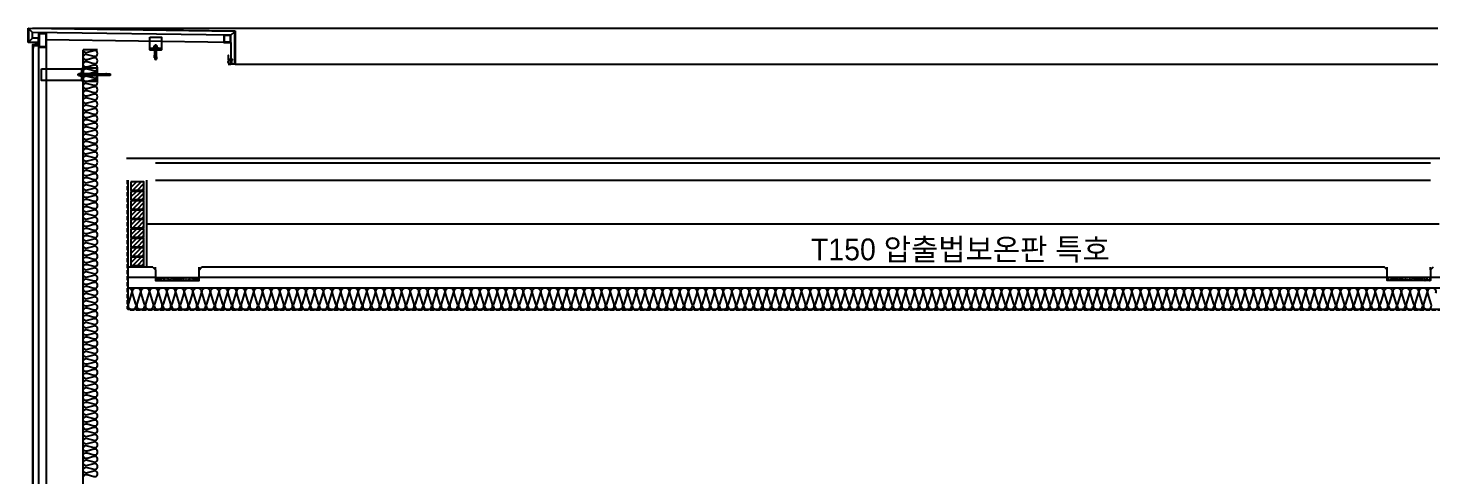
# Model space of a CAD drawing. Header units: millimetres. Extents: x -1320 to 172218, y -4077 to 50350.
# Drawn here: x 2920 to 12609, y 44060 to 47150 of the extents above; entities that cross this region are included whole.
import ezdxf
from ezdxf.enums import TextEntityAlignment as Align

# ---------------------------------------------------------------- set-up
doc = ezdxf.new("R2010")
doc.units = ezdxf.units.MM
doc.header["$LTSCALE"] = 60
doc.linetypes.add('HID', pattern=[2.3, 1.5, -0.8])
for name, color, linetype in [('0-Sheet', 7, 'Continuous'), ('A-ELE-8', 8, 'Continuous'), ('A-ETC-8', 8, 'Continuous'), ('A-FIN', 6, 'Continuous'), ('A-FIN-8', 8, 'Continuous'), ('A-FIN-9', 7, 'Continuous'), ('A-hat', 8, 'Continuous'), ('A-HAT-9', 9, 'Continuous'), ('A-HAT-WIREMESH', 9, 'g_mesh'), ('A-WALL', 3, 'Continuous'), ('A-WP', 1, 'HID'), ('INSUL', 8, 'Continuous'), ('ISL', 251, 'Continuous')]:
    doc.layers.add(name, color=color, linetype=linetype)
doc.layers.add('NOPLOT', color=191, linetype='Continuous', plot=False)
doc.layers.add('NOPLOT-단열', color=21, linetype='Continuous', plot=False)
doc.styles.add('Gdim', font='')
doc.styles.add('Gtx', font='')
doc.styles.get('Gdim').set_extended_font_data('Dotum')
doc.styles.get('Gtx').set_extended_font_data('Dotum')
doc.linetypes.add('g_mesh', pattern='A,10,-0.8,["X",Gdim,S=0.6,R=0,X=-0.15,Y=-0.3],-0.8', length=11.6)

# ---------------------------------------------------------------- blocks, each defined once
blk = doc.blocks.new('너트 M12')
for p, q in [((-9, 0), (9, 0)), ((-9.5, -9), (-9.5, -0.5)), ((9, -9.5), (-9, -9.5)), ((0, -8.3), (0, -1.2)), ((9.5, -0.5), (9.5, -9))]:
    blk.add_line(p, q)
for centre, start, end in [((-9, -0.5), 90, 180), ((-9, -9), 180, 270), ((9, -0.5), 0, 90), ((9, -9), 270, 0)]:
    blk.add_arc(centre, 0.5, start, end)
at = {"extrusion": (0, 0, -1)}
for centre, major_axis, ratio, start_param, end_param in [((-4.8, -0.9), (-4.75, 0.31), 0.185359, -0.024388, 3.141593), ((4.8, -0.9), (4.75, 0.31), 0.185108, 3.141593, 6.30754), ((-4.8, -8.6), (4.75, 0.31), 0.187111, 0, 3.166211), ((4.8, -8.6), (-4.75, 0.31), 0.185991, 3.117121, 6.283185)]:
    blk.add_ellipse(centre, major_axis=major_axis, ratio=ratio, start_param=start_param, end_param=end_param, dxfattribs=at)
blk = doc.blocks.new('A$C5ebcaad0')
at = {"layer": 'A-ETC-8'}
for p, q in [((-449, -225), (-214, -225)), ((-439, -220.5), (-439, -229.5)), ((-437, -219), (-437.5, -219)), ((-437.5, -231), (-437, -231)), ((-426, -220.5), (-437, -219)), ((-437, -231), (-426, -229.5)), ((-431.6, -219.7), (-431.6, -221.5)), ((-431.6, -228.5), (-431.6, -230.2)), ((-431.1, -222.3), (-429.3, -223.5)), ((-431.1, -227.7), (-429.3, -226.5)), ((-415.6, -218.7), (-430.6, -218.7)), ((-430.6, -231.2), (-415.6, -231.2)), ((-421.1, -224), (-427.7, -224)), ((-421.1, -226), (-427.7, -226)), ((-426, -220.5), (-412, -220.5)), ((-426, -229.5), (-412, -229.5)), ((-420.6, -223.5), (-420.6, -223)), ((-420.6, -227), (-420.6, -226.5)), ((-416.6, -227), (-416.6, -223)), ((-415.6, -218.7), (-412.6, -218.7)), ((-415.6, -231.2), (-412.6, -231.2)), ((-412.6, -218.7), (-412.6, -231.2)), ((-412, -231), (-412, -219)), ((-409, -219), (-412, -219)), ((-412, -231), (-409, -231)), ((-409, -231), (-409, -219)), ((-355, -219), (-409, -219)), ((-409, -231), (-355, -231)), ((-355, -219), (-245.5, -219)), ((-245.5, -231), (-355, -231)), ((-234.2, -229.5), (-224, -229.5)), ((-234, -219), (-225.5, -219)), ((-234, -220.5), (-224, -220.5)), ((-234, -231), (-225.5, -231)), ((-225.5, -231), (-225.5, -219)), ((-224, -220.5), (-225.5, -219)), ((-224, -229.5), (-225.5, -231)), ((-224, -229.5), (-224, -220.5))]:
    blk.add_line(p, q, dxfattribs=at)
for points in [[(-255, -180.5), (-255, -269.5), (-355, -269.5), (-355, -180.5)], [(33.5, -185), (-251.5, -185), (-251.5, -265), (33.5, -265)], [(-251.5, -265), (-245.5, -265), (-245.5, -185), (-251.5, -185)], [(-245.5, -210), (-245.5, -240), (-243.5, -240), (-243.5, -210)]]:
    blk.add_lwpolyline(points, close=True, dxfattribs=at)
blk.add_lwpolyline([(-251.5, -177.5), (-251.5, -272.5, -0.414214), (-252.5, -273.5), (-255, -273.5), (-255, -176.5), (-252.5, -176.5, -0.414214)], format="xyb", close=True, dxfattribs=at)
for centre, radius, start, end in [((-437.5, -220.5), 1.5, 90, 180), ((-437.5, -229.5), 1.5, 180, 270), ((-430.6, -219.7), 1, 90, 180), ((-430.6, -221.5), 1, 180, 236.30993), ((-430.6, -228.5), 1, 123.69007, 180), ((-430.6, -230.2), 1, 180, 270), ((-427.7, -221), 3, 236.30993, 270), ((-427.7, -229), 3, 90, 123.69007), ((-421.1, -223.5), 0.5, 270, 0), ((-421.1, -226.5), 0.5, 0, 90), ((-418.6, -223), 2, 90, 180), ((-418.6, -227), 2, 180, 270), ((-418.6, -223), 2, 0, 90), ((-418.6, -227), 2, 270, 0)]:
    blk.add_arc(centre, radius, start, end, dxfattribs=at)
at = {"layer": 'A-ETC-8', "xscale": -1, "rotation": 90}
blk.add_blockref('너트 M12', (-243.5, -225), dxfattribs=at)
blk = doc.blocks.new('A$Cab6a45e4')
at = {"layer": 'A-HAT-9'}
h = blk.add_hatch(dxfattribs=at)
h.set_pattern_fill('AR-SAND', color=256, scale=0.3)
h.set_pattern_definition([(37.5, (-113396.389, 321984.363), (-0.4800094, 14.6823971), [0, -11.5824, 0, -12.954, 0, -12.3825]), (7.5, (-113396.389, 321984.363), (13.4856985, 21.504753), [0, -6.2484, 0, -10.4394, 0, -4.0005]), (327.5, (-113405.761, 321984.363), (23.7297711, 0.04311554), [0, -3.81, 0, -13.716, 0, -17.907]), (317.5, (-113405.761, 321984.363), (22.9066936, 6.6878797), [0, -1.905, 0, -8.9916, 0, -10.287])])
h.paths.add_polyline_path([(0, 45), (300, 45), (300, 25), (0, 25)])
at = {"layer": 'A-FIN'}
for points in [[(-18, 116), (0, 98), (0, 25), (300, 25), (300, 98), (318, 116)], [(0, 45), (300, 45)]]:
    blk.add_lwpolyline(points, dxfattribs=at)
at = {"layer": 'NOPLOT'}
for p, q in [((0, 98), (0, 116)), ((300, 98), (300, 116))]:
    blk.add_line(p, q, dxfattribs=at)
blk = doc.blocks.new('A$C632c858f')
at = {"layer": 'A-ETC-8'}
blk.add_arc((-2.8, 0), 24, 341.82483, 18.17517, dxfattribs=at)
blk.add_ellipse((34, 0), major_axis=(7.59, 0), ratio=0.987937, dxfattribs=at)
blk = doc.blocks.new('A$Cae507117')
at = {"layer": 'A-ETC-8'}
for points in [[(-50, 0), (-50, -50), (0, -50), (0, 0)], [(-46.8, -3.2), (-46.8, -46.8), (-3.2, -46.8), (-3.2, -3.2)]]:
    blk.add_lwpolyline(points, close=True, dxfattribs=at)
blk = doc.blocks.new('M12-STUD ANCHOR')
at = {"layer": 'A-ETC-8'}
for p, q in [((17.8, 33.7), (17.8, 40.7)), ((28.2, 30.2), (18, 31.2)), ((18, 28.2), (18, 31.2)), ((18, 31.2), (29.2, 31.2)), ((28.2, 27.2), (18, 28.2)), ((28.7, 42.2), (19.2, 42.2)), ((28.7, 32.2), (19.2, 32.2)), ((22.7, 48), (23.9, 49.2)), ((34.7, 48), (22.7, 48)), ((22.7, -20.8), (22.7, 48)), ((23.3, 33.7), (23.3, 40.7)), ((33.5, 49.2), (23.9, 49.2)), ((23.9, -20.8), (23.9, 49.2)), ((28.2, 27.2), (28.2, 30.2)), ((39.5, 28.2), (28.2, 28.2)), ((28.7, 54.2), (28.7, -55.8)), ((28.7, 42.2), (38.2, 42.2)), ((28.7, 32.2), (38.2, 32.2)), ((29.2, 29.2), (29.2, 32.2)), ((39.5, 31.2), (29.2, 32.2)), ((39.5, 28.2), (29.2, 29.2)), ((33.5, 49.2), (34.7, 48)), ((33.5, -20.8), (33.5, 49.2)), ((34.2, 33.7), (34.2, 40.7)), ((34.7, -20.8), (34.7, 48)), ((39.5, 28.2), (39.5, 31.2)), ((39.7, 33.7), (39.7, 40.7)), ((20.5, -38.8), (21.7, -20.8)), ((28.7, -38.8), (20.5, -38.8)), ((21.7, -20.8), (24.3, -20.8)), ((22.7, -18.4), (34.7, -18.4)), ((22.7, -38.8), (22.7, -48.4)), ((22.7, -41.2), (34.7, -41.2)), ((22.7, -42.4), (34.7, -42.4)), ((22.7, -48.4), (28.7, -48.4)), ((28.7, -50.8), (22.7, -48.4)), ((28.7, -20.8), (24.8, -20.8)), ((25.8, -32.3), (32, -26.1)), ((26.2, -32.6), (32.3, -26.5)), ((31.1, -35.9), (27.5, -35.9)), ((31.1, -36.4), (27.5, -36.4)), ((35.7, -20.8), (28.7, -20.8)), ((31.1, -38.8), (28.7, -38.8)), ((28.7, -50.8), (34.7, -48.4)), ((34.7, -48.4), (28.7, -48.4)), ((32.3, -38.8), (36.9, -38.8)), ((34.7, -38.8), (34.7, -48.4)), ((36.9, -38.8), (35.7, -20.8))]:
    blk.add_line(p, q, dxfattribs=at)
for centre, radius, start, end in [((19.2, 40.7), 1.47, 90, 180), ((19.2, 33.7), 1.47, 180, 270), ((21.8, 40.7), 1.47, 360, 90), ((21.8, 33.7), 1.47, 270, 360), ((24.7, 40.7), 1.47, 90, 180), ((24.7, 33.7), 1.47, 180, 270), ((32.8, 40.7), 1.47, 360, 90), ((32.8, 33.7), 1.47, 270, 360), ((35.7, 40.7), 1.47, 90, 180), ((35.7, 33.7), 1.47, 180, 270), ((38.2, 40.7), 1.47, 360, 90), ((38.2, 33.7), 1.47, 270, 360), ((27.7, -21.9), 3.6, 161.96222, 315), ((27.7, -21.9), 3.12, 159.06665, 315), ((27.5, -34), 2.4, 135, 270), ((27.5, -34), 1.92, 135, 270), ((31.1, -25.3), 1.68, 315, 135), ((31.1, -25.3), 1.2, 315, 135), ((31.1, -37.6), 1.68, 314.41531, 90), ((31.1, -37.6), 1.2, 270, 90)]:
    blk.add_arc(centre, radius, start, end, dxfattribs=at)
blk = doc.blocks.new('A$C7453124a')
at = {"layer": 'A-ETC-8'}
for points in [[(-40, 88.4), (40, 88.4), (40, 0), (-40, 0)], [(-40, 8), (-40, 0), (40, 0), (40, 8)], [(-20, 8), (20, 8), (20, 12), (-20, 12)]]:
    blk.add_lwpolyline(points, close=True, dxfattribs=at)
blk.add_blockref('M12-STUD ANCHOR', (-28.7, -16.2), dxfattribs=at)
blk = doc.blocks.new('A$C74a2a393')
at = {"layer": 'A-ETC-8', "elevation": 0}
for points in [[(-50, -100), (-50, 0), (0, 0), (0, -100)], [(-46.8, -96.8), (-46.8, -3.2), (-3.2, -3.2), (-3.2, -96.8)]]:
    blk.add_lwpolyline(points, close=True, dxfattribs=at)
blk = doc.blocks.new('A$C25aab584')
at = {"layer": '0-Sheet'}
for p, q in [((-50, 130), (-50, -100)), ((-47, -97), (-47, 127.1)), ((-23, -70), (-23, -97)), ((-8, -70), (-20, -70)), ((-20, -100), (-20, -73)), ((-20, -73), (-8, -73)), ((-8, -73), (-8, -70)), ((-50, -100), (-20, -100)), ((-23, -97), (-47, -97))]:
    blk.add_line(p, q, dxfattribs=at)
at = {"layer": 'A-ETC-8'}
for p, q in [((-20, 100.9), (-47, 127)), ((-20, 100.9), (1350, 119.2)), ((1350, 119.2), (1377, 147)), ((-20, 50.9), (-20, -70)), ((-18.5, 50.9), (1255, 67.8)), ((1308, 53), (1308, 80)), ((1377, 53), (1350, 80))]:
    blk.add_line(p, q, dxfattribs=at)
blk.add_lwpolyline([(1308, 80), (1350, 80), (1350, 119.2)], dxfattribs=at)
blk.add_lwpolyline([(1342, 31), (1307, 31), (1307, 42), (1305, 42), (1305, 29), (1340.3, 29, 0.226541), (1344, 25.3), (1344, 10.6), (1346, 10.6), (1346, 27, -0.414214)], format="xyb", close=True, dxfattribs=at)
blk.add_lwpolyline([(0, -70), (-30, -70), (-30, -67), (-3, -67), (-3, -40), (0, -40)], close=True, dxfattribs=at)
blk.add_arc((-10, -163.7), 64.5, 81.08429, 98.91571, dxfattribs=at)
at = {"layer": 'A-ETC-8', "extrusion": (0, 0, -1)}
blk.add_ellipse((-10, -83.5), major_axis=(0, 10), ratio=0.999542, dxfattribs=at)
at = {"layer": 'A-FIN-9'}
for p, q in [((1380, 150), (-50, 130)), ((-47, 127), (1377, 147)), ((1377, 147), (1377, 53)), ((1380, 50), (1380, 150)), ((1377, 53), (1305, 53)), ((1305, 53), (1305, 43)), ((1305, 43), (1308, 43)), ((1308, 43), (1308, 50)), ((1308, 50), (1380, 50))]:
    blk.add_line(p, q, dxfattribs=at)
at = {"layer": 'A-ETC-8', "xscale": -1}
for name, p in [('A$Cae507117', (-20, 100.9)), ('A$C74a2a393', (1255, 116.6)), ('A$C7453124a', (500, 0))]:
    blk.add_blockref(name, p, dxfattribs=at)
at = {"layer": 'A-ETC-8', "rotation": 180}
blk.add_blockref('A$C632c858f', (1350, 42.5), dxfattribs=at)

msp = doc.modelspace()

# ---------------------------------------------------------------- hatches: boundary and pattern name
at = {"layer": 'A-hat', "lineweight": -3}
h = msp.add_hatch(dxfattribs=at)
h.set_pattern_fill('ANSI31', color=256, scale=7, style=0)
h.set_pattern_definition([(45, (-81041.643, 48410.12), (-15.715448, 15.715448), [])])
h.paths.add_polyline_path([(3720, 46088.5), (3630, 46088.5), (3630, 46031.5), (3720, 46031.5)])
h = msp.add_hatch(dxfattribs=at)
h.set_pattern_fill('ANSI31', color=256, scale=7, style=0)
h.set_pattern_definition([(45, (-81041.643, 48345.12), (-15.715448, 15.715448), [])])
h.paths.add_polyline_path([(3720, 46023.5), (3630, 46023.5), (3630, 45966.5), (3720, 45966.5)])
h = msp.add_hatch(dxfattribs=at)
h.set_pattern_fill('ANSI31', color=256, scale=7, style=0)
h.set_pattern_definition([(45, (-81041.643, 48280.12), (-15.715448, 15.715448), [])])
h.paths.add_polyline_path([(3720, 45958.5), (3630, 45958.5), (3630, 45901.5), (3720, 45901.5)])
h = msp.add_hatch(dxfattribs=at)
h.set_pattern_fill('ANSI31', color=256, scale=7, style=0)
h.set_pattern_definition([(45, (-81041.643, 48215.12), (-15.715448, 15.715448), [])])
h.paths.add_polyline_path([(3720, 45893.5), (3630, 45893.5), (3630, 45836.5), (3720, 45836.5)])
h = msp.add_hatch(dxfattribs=at)
h.set_pattern_fill('ANSI31', color=256, scale=7, style=0)
h.set_pattern_definition([(45, (-81041.643, 48150.12), (-15.715448, 15.715448), [])])
h.paths.add_polyline_path([(3720, 45828.5), (3630, 45828.5), (3630, 45771.5), (3720, 45771.5)])
h = msp.add_hatch(dxfattribs=at)
h.set_pattern_fill('ANSI31', color=256, scale=7, style=0)
h.set_pattern_definition([(45, (-81041.643, 48085.12), (-15.715448, 15.715448), [])])
h.paths.add_polyline_path([(3720, 45763.5), (3630, 45763.5), (3630, 45706.5), (3720, 45706.5)])
h = msp.add_hatch(dxfattribs=at)
h.set_pattern_fill('ANSI31', color=256, scale=7, style=0)
h.set_pattern_definition([(45, (-81041.643, 48020.12), (-15.715448, 15.715448), [])])
h.paths.add_polyline_path([(3720, 45698.5), (3630, 45698.5), (3630, 45641.5), (3720, 45641.5)])
h = msp.add_hatch(dxfattribs=at)
h.set_pattern_fill('ANSI31', color=256, scale=7, style=0)
h.set_pattern_definition([(45, (-81041.643, 47955.12), (-15.715448, 15.715448), [])])
h.paths.add_polyline_path([(3720, 45633.5), (3630, 45633.5), (3630, 45576.5), (3720, 45576.5)])
h = msp.add_hatch(dxfattribs=at)
h.set_pattern_fill('ANSI31', color=256, scale=7, style=0)
h.set_pattern_definition([(45, (-81041.643, 47890.12), (-15.715448, 15.715448), [])])
h.paths.add_polyline_path([(3720, 45568.5), (3630, 45568.5), (3630, 45511.5), (3720, 45511.5)])

# ---------------------------------------------------------------- linework, layer by layer
at = {"layer": 'A-ELE-8'}
for p, q in [((2950, 47150, 0), (12649.8, 47149.4, 0)), ((4350, 46900), (12649.8, 46900)), ((12800, 46250, 0), (3600, 46250)), ((3800, 46220), (12600, 46220, 0)), ((3800, 46100), (12600, 46100, 0))]:
    msp.add_line(p, q, dxfattribs=at)
at = {"layer": 'A-ETC-8'}
for p, q in [((2995, 8850), (2995, 47017.8)), ((3045, 47017.8), (3045, 8850))]:
    msp.add_line(p, q, dxfattribs=at)
at = {"layer": 'A-FIN'}
for p, q in [((3740, 45500), (3740, 46100)), ((3782, 45500), (3608, 45500)), ((12282, 45500), (4118, 45500))]:
    msp.add_line(p, q, dxfattribs=at)
msp.add_lwpolyline([(2991, 47030.7), (2991, 47034.7), (2950, 47034.7), (2950, 43707.5), (2991, 43707.5), (2991, 43711.5), (2954, 43711.5), (2954, 47030.7), (2991, 47030.7)], close=True, dxfattribs=at)
at = {"layer": 'A-FIN-8'}
for p, q in [((3608, 46100, 0), (3608, 45218.2, 0)), ((3608, 46100, 0), (3608, 45218.2, 0)), ((3618.2, 45208, 0), (3608, 45218.2, 0)), ((12881.8, 45208, 0), (3618.2, 45208, 0))]:
    msp.add_line(p, q, dxfattribs=at)
at = {"layer": 'A-HAT-WIREMESH', "ltscale": 0.6}
for p, q in [((3800, 45429), (3608, 45429)), ((12300, 45429), (4100, 45429)), ((12792, 45429), (12600, 45429))]:
    msp.add_line(p, q, dxfattribs=at)
at = {"layer": 'A-WALL'}
for points in [[(3630, 46088.5), (3630, 46031.5), (3720, 46031.5), (3720, 46088.5)], [(3630, 46023.5), (3630, 45966.5), (3720, 45966.5), (3720, 46023.5)], [(3630, 45958.5), (3630, 45901.5), (3720, 45901.5), (3720, 45958.5)], [(3630, 45893.5), (3630, 45836.5), (3720, 45836.5), (3720, 45893.5)], [(3630, 45828.5), (3630, 45771.5), (3720, 45771.5), (3720, 45828.5)], [(3630, 45763.5), (3630, 45706.5), (3720, 45706.5), (3720, 45763.5)], [(3630, 45698.5), (3630, 45641.5), (3720, 45641.5), (3720, 45698.5)], [(3630, 45633.5), (3630, 45576.5), (3720, 45576.5), (3720, 45633.5)], [(3630, 45568.5), (3630, 45511.5), (3720, 45511.5), (3720, 45568.5)]]:
    msp.add_lwpolyline(points, close=True, dxfattribs=at)
at = {"layer": 'A-WP', "ltscale": 0.3}
for p, q in [((3603, 46100, 0), (3603, 45215.1, 0)), ((3615.1, 45203, 0), (3603, 45215.1, 0)), ((12884.9, 45203, 0), (3615.1, 45203, 0))]:
    msp.add_line(p, q, dxfattribs=at)
at = {"layer": 'INSUL'}
for p, q in [((3300, 7300), (3300, 47000)), ((3400, 47000), (3300, 47000)), ((3608, 45358), (12892, 45358))]:
    msp.add_line(p, q, dxfattribs=at)
at = {"layer": 'ISL'}
msp.add_line((3740, 45800), (12660, 45800), dxfattribs=at)
at = {"layer": 'ISL', "elevation": 0}
for points in [[(3400, 46225, 0.524856), (3372.9, 46243.7), (3327.1, 46231.3, -1.449198), (3327.1, 46268.7), (3372.9, 46256.3, 0.524856), (3400, 46275, 0.524856), (3372.9, 46293.7), (3327.1, 46281.3, -1.449198), (3327.1, 46318.7), (3372.9, 46306.3, 0.524856), (3400, 46325, 0.524856), (3372.9, 46343.7), (3327.1, 46331.3, -1.449198), (3327.1, 46368.7), (3372.9, 46356.3, 0.524856), (3400, 46375, 0.524856), (3372.9, 46393.7), (3327.1, 46381.3, -1.449198), (3327.1, 46418.7), (3372.9, 46406.3, 0.524856), (3400, 46425, 0.524856), (3372.9, 46443.7), (3327.1, 46431.3, -1.449198), (3327.1, 46468.7), (3372.9, 46456.3, 0.524856), (3400, 46475, 0.524856), (3372.9, 46493.7), (3327.1, 46481.3, -1.449198), (3327.1, 46518.7), (3372.9, 46506.3, 0.524856), (3400, 46525, 0.524856), (3372.9, 46543.7), (3327.1, 46531.3, -1.449198), (3327.1, 46568.7), (3372.9, 46556.3, 0.524856), (3400, 46575, 0.524856), (3372.9, 46593.7), (3327.1, 46581.3, -1.449198), (3327.1, 46618.7), (3372.9, 46606.3, 0.524856), (3400, 46625, 0.524856), (3372.9, 46643.7), (3327.1, 46631.3, -1.449198), (3327.1, 46668.7), (3372.9, 46656.3, 0.524856), (3400, 46675, 0.524856), (3372.9, 46693.7), (3327.1, 46681.3, -1.449198), (3327.1, 46718.7), (3372.9, 46706.3, 0.524856), (3400, 46725, 0.524856), (3372.9, 46743.7), (3327.1, 46731.3, -1.449198), (3327.1, 46768.7), (3372.9, 46756.3, 0.524856), (3400, 46775, 0.524856), (3372.9, 46793.7), (3327.1, 46781.3, -1.449198), (3327.1, 46818.7), (3372.9, 46806.3, 0.524856), (3400, 46825, 0.524856), (3372.9, 46843.7), (3327.1, 46831.3, -1.449198), (3327.1, 46868.7), (3372.9, 46856.3, 0.524856), (3400, 46875, 0.524856), (3372.9, 46893.7), (3327.1, 46881.3, -1.449198), (3327.1, 46918.7), (3372.9, 46906.3, 0.524856), (3400, 46925, 0.524856), (3372.9, 46943.7), (3327.1, 46931.3, -1.449198), (3327.1, 46968.7), (3372.9, 46956.3, 0.524856), (3400, 46975, 0.524856), (3372.9, 46993.7), (3327.1, 46981.3, -0.524932), (3300, 47000, -0.524932)], [(3300, 44050, -0.524856), (3327.1, 44068.7), (3372.9, 44056.3, 1.449198), (3372.9, 44093.7), (3327.1, 44081.3, -0.524856), (3300, 44100, -0.524856), (3327.1, 44118.7), (3372.9, 44106.3, 1.449198), (3372.9, 44143.7), (3327.1, 44131.3, -0.524856), (3300, 44150, -0.524856), (3327.1, 44168.7), (3372.9, 44156.3, 1.449198), (3372.9, 44193.7), (3327.1, 44181.3, -0.524856), (3300, 44200, -0.524856), (3327.1, 44218.7), (3372.9, 44206.3, 1.449198), (3372.9, 44243.7), (3327.1, 44231.3, -0.524856), (3300, 44250, -0.524856), (3327.1, 44268.7), (3372.9, 44256.3, 1.449198), (3372.9, 44293.7), (3327.1, 44281.3, -0.524856), (3300, 44300, -0.524856), (3327.1, 44318.7), (3372.9, 44306.3, 1.449198), (3372.9, 44343.7), (3327.1, 44331.3, -0.524856), (3300, 44350, -0.524856), (3327.1, 44368.7), (3372.9, 44356.3, 1.449198), (3372.9, 44393.7), (3327.1, 44381.3, -0.524856), (3300, 44400, -0.524856), (3327.1, 44418.7), (3372.9, 44406.3, 1.449198), (3372.9, 44443.7), (3327.1, 44431.3, -0.524856), (3300, 44450, -0.524856), (3327.1, 44468.7), (3372.9, 44456.3, 1.449198), (3372.9, 44493.7), (3327.1, 44481.3, -0.524856), (3300, 44500, -0.524856), (3327.1, 44518.7), (3372.9, 44506.3, 1.449198), (3372.9, 44543.7), (3327.1, 44531.3, -0.524856), (3300, 44550, -0.524856), (3327.1, 44568.7), (3372.9, 44556.3, 1.449198), (3372.9, 44593.7), (3327.1, 44581.3, -0.524856), (3300, 44600, -0.524856), (3327.1, 44618.7), (3372.9, 44606.3, 1.449198), (3372.9, 44643.7), (3327.1, 44631.3, -0.524856), (3300, 44650, -0.524856), (3327.1, 44668.7), (3372.9, 44656.3, 1.449198), (3372.9, 44693.7), (3327.1, 44681.3, -0.524856), (3300, 44700, -0.524856), (3327.1, 44718.7), (3372.9, 44706.3, 1.449198), (3372.9, 44743.7), (3327.1, 44731.3, -0.524856), (3300, 44750, -0.524856), (3327.1, 44768.7), (3372.9, 44756.3, 1.449198), (3372.9, 44793.7), (3327.1, 44781.3, -0.524856), (3300, 44800, -0.524856), (3327.1, 44818.7), (3372.9, 44806.3, 1.449198), (3372.9, 44843.7), (3327.1, 44831.3, -0.524856), (3300, 44850, -0.524856), (3327.1, 44868.7), (3372.9, 44856.3, 1.449198), (3372.9, 44893.7), (3327.1, 44881.3, -0.524856), (3300, 44900, -0.524856), (3327.1, 44918.7), (3372.9, 44906.3, 1.449198), (3372.9, 44943.7), (3327.1, 44931.3, -0.524856), (3300, 44950, -0.524856), (3327.1, 44968.7), (3372.9, 44956.3, 1.449198), (3372.9, 44993.7), (3327.1, 44981.3, -0.524856), (3300, 45000, -0.524856), (3327.1, 45018.7), (3372.9, 45006.3, 1.449198), (3372.9, 45043.7), (3327.1, 45031.3, -0.524856), (3300, 45050, -0.524856), (3327.1, 45068.7), (3372.9, 45056.3, 1.449198), (3372.9, 45093.7), (3327.1, 45081.3, -0.524856), (3300, 45100, -0.524856), (3327.1, 45118.7), (3372.9, 45106.3, 1.449198), (3372.9, 45143.7), (3327.1, 45131.3, -0.524856), (3300, 45150, -0.524856), (3327.1, 45168.7), (3372.9, 45156.3, 1.449198), (3372.9, 45193.7), (3327.1, 45181.3, -0.524856), (3300, 45200, -0.524856), (3327.1, 45218.7), (3372.9, 45206.3, 1.449198), (3372.9, 45243.7), (3327.1, 45231.3, -0.524856), (3300, 45250, -0.524856), (3327.1, 45268.7), (3372.9, 45256.3, 1.449198), (3372.9, 45293.7), (3327.1, 45281.3, -0.524856), (3300, 45300, -0.524856), (3327.1, 45318.7), (3372.9, 45306.3, 1.449198), (3372.9, 45343.7), (3327.1, 45331.3, -0.524856), (3300, 45350, -0.524856), (3327.1, 45368.7), (3372.9, 45356.3, 1.449198), (3372.9, 45393.7), (3327.1, 45381.3, -0.524856), (3300, 45400, -0.524856), (3327.1, 45418.7), (3372.9, 45406.3, 1.449198), (3372.9, 45443.7), (3327.1, 45431.3, -0.524856), (3300, 45450, -0.524856), (3327.1, 45468.7), (3372.9, 45456.3, 1.449198), (3372.9, 45493.7), (3327.1, 45481.3, -0.524856), (3300, 45500, -0.524856), (3327.1, 45518.7), (3372.9, 45506.3, 1.449198), (3372.9, 45543.7), (3327.1, 45531.3, -0.524856), (3300, 45550, -0.524856), (3327.1, 45568.7), (3372.9, 45556.3, 1.449198), (3372.9, 45593.7), (3327.1, 45581.3, -0.524856), (3300, 45600, -0.524856), (3327.1, 45618.7), (3372.9, 45606.3, 1.449198), (3372.9, 45643.7), (3327.1, 45631.3, -0.524856), (3300, 45650, -0.524856), (3327.1, 45668.7), (3372.9, 45656.3, 1.449198), (3372.9, 45693.7), (3327.1, 45681.3, -0.524856), (3300, 45700, -0.524856), (3327.1, 45718.7), (3372.9, 45706.3, 1.449198), (3372.9, 45743.7), (3327.1, 45731.3, -0.524856), (3300, 45750, -0.524856), (3327.1, 45768.7), (3372.9, 45756.3, 1.449198), (3372.9, 45793.7), (3327.1, 45781.3, -0.524856), (3300, 45800, -0.524856), (3327.1, 45818.7), (3372.9, 45806.3, 1.449198), (3372.9, 45843.7), (3327.1, 45831.3, -0.524856), (3300, 45850, -0.524856), (3327.1, 45868.7), (3372.9, 45856.3, 1.449198), (3372.9, 45893.7), (3327.1, 45881.3, -0.524856), (3300, 45900, -0.524856), (3327.1, 45918.7), (3372.9, 45906.3, 1.449198), (3372.9, 45943.7), (3327.1, 45931.3, -0.524856), (3300, 45950, -0.524856), (3327.1, 45968.7), (3372.9, 45956.3, 1.449198), (3372.9, 45993.7), (3327.1, 45981.3, -0.524856), (3300, 46000, -0.524856), (3327.1, 46018.7), (3372.9, 46006.3, 1.449198), (3372.9, 46043.7), (3327.1, 46031.3, -0.524856), (3300, 46050, -0.524856), (3327.1, 46068.7), (3372.9, 46056.3, 1.449198), (3372.9, 46093.7), (3327.1, 46081.3, -0.524856), (3300, 46100, -0.524856), (3327.1, 46118.7), (3372.9, 46106.3, 1.449198), (3372.9, 46143.7), (3327.1, 46131.3, -0.524856), (3300, 46150, -0.524856), (3327.1, 46168.7), (3372.9, 46156.3, 1.449198), (3372.9, 46193.7), (3327.1, 46181.3, -0.524856), (3300, 46200, -0.524856), (3327.1, 46218.7), (3372.9, 46206.3, 0.524933), (3400, 46225)], [(3608, 45358, -0.509267), (3634.5, 45321.6), (3611.5, 45244.4, 1.372593), (3664.5, 45244.4), (3641.5, 45321.6, -0.509267), (3668, 45358, -0.509267), (3694.5, 45321.6), (3671.5, 45244.4, 1.372593), (3724.5, 45244.4), (3701.5, 45321.6, -0.509267), (3728, 45358, -0.509267), (3754.5, 45321.6), (3731.5, 45244.4, 1.372593), (3784.5, 45244.4), (3761.5, 45321.6, -0.509267), (3788, 45358, -0.509267), (3814.5, 45321.6), (3791.5, 45244.4, 1.372593), (3844.5, 45244.4), (3821.5, 45321.6, -0.509267), (3848, 45358, -0.509267), (3874.5, 45321.6), (3851.5, 45244.4, 1.372593), (3904.5, 45244.4), (3881.5, 45321.6, -0.509267), (3908, 45358, -0.509267), (3934.5, 45321.6), (3911.5, 45244.4, 1.372593), (3964.5, 45244.4), (3941.5, 45321.6, -0.509267), (3968, 45358, -0.509267), (3994.5, 45321.6), (3971.5, 45244.4, 1.372593), (4024.5, 45244.4), (4001.5, 45321.6, -0.509267), (4028, 45358, -0.509267), (4054.5, 45321.6), (4031.5, 45244.4, 1.372593), (4084.5, 45244.4), (4061.5, 45321.6, -0.509267), (4088, 45358, -0.509267), (4114.5, 45321.6), (4091.5, 45244.4, 1.372593), (4144.5, 45244.4), (4121.5, 45321.6, -0.509267), (4148, 45358, -0.509267), (4174.5, 45321.6), (4151.5, 45244.4, 1.372593), (4204.5, 45244.4), (4181.5, 45321.6, -0.509267), (4208, 45358, -0.509267), (4234.5, 45321.6), (4211.5, 45244.4, 1.372593), (4264.5, 45244.4), (4241.5, 45321.6, -0.509267), (4268, 45358, -0.509267), (4294.5, 45321.6), (4271.5, 45244.4, 1.372593), (4324.5, 45244.4), (4301.5, 45321.6, -0.509267), (4328, 45358, -0.509267), (4354.5, 45321.6), (4331.5, 45244.4, 1.372593), (4384.5, 45244.4), (4361.5, 45321.6, -0.509267), (4388, 45358, -0.509267), (4414.5, 45321.6), (4391.5, 45244.4, 1.372593), (4444.5, 45244.4), (4421.5, 45321.6, -0.509267), (4448, 45358, -0.509267), (4474.5, 45321.6), (4451.5, 45244.4, 1.372593), (4504.5, 45244.4), (4481.5, 45321.6, -0.509267), (4508, 45358, -0.509267), (4534.5, 45321.6), (4511.5, 45244.4, 1.372593), (4564.5, 45244.4), (4541.5, 45321.6, -0.509267), (4568, 45358, -0.509267), (4594.5, 45321.6), (4571.5, 45244.4, 1.372593), (4624.5, 45244.4), (4601.5, 45321.6, -0.509267), (4628, 45358, -0.509267), (4654.5, 45321.6), (4631.5, 45244.4, 1.372593), (4684.5, 45244.4), (4661.5, 45321.6, -0.509267), (4688, 45358, -0.509267), (4714.5, 45321.6), (4691.5, 45244.4, 1.372593), (4744.5, 45244.4), (4721.5, 45321.6, -0.509267), (4748, 45358, -0.509267), (4774.5, 45321.6), (4751.5, 45244.4, 1.372593), (4804.5, 45244.4), (4781.5, 45321.6, -0.509267), (4808, 45358, -0.509267), (4834.5, 45321.6), (4811.5, 45244.4, 1.372593), (4864.5, 45244.4), (4841.5, 45321.6, -0.509267), (4868, 45358, -0.509267), (4894.5, 45321.6), (4871.5, 45244.4, 1.372593), (4924.5, 45244.4), (4901.5, 45321.6, -0.509267), (4928, 45358, -0.509267), (4954.5, 45321.6), (4931.5, 45244.4, 1.372593), (4984.5, 45244.4), (4961.5, 45321.6, -0.509267), (4988, 45358, -0.509267), (5014.5, 45321.6), (4991.5, 45244.4, 1.372593), (5044.5, 45244.4), (5021.5, 45321.6, -0.509267), (5048, 45358, -0.509267), (5074.5, 45321.6), (5051.5, 45244.4, 1.372593), (5104.5, 45244.4), (5081.5, 45321.6, -0.509267), (5108, 45358, -0.509267), (5134.5, 45321.6), (5111.5, 45244.4, 1.372593), (5164.5, 45244.4), (5141.5, 45321.6, -0.509267), (5168, 45358, -0.509267), (5194.5, 45321.6), (5171.5, 45244.4, 1.372593), (5224.5, 45244.4), (5201.5, 45321.6, -0.509267), (5228, 45358, -0.509267), (5254.5, 45321.6), (5231.5, 45244.4, 1.372593), (5284.5, 45244.4), (5261.5, 45321.6, -0.509267), (5288, 45358, -0.509267), (5314.5, 45321.6), (5291.5, 45244.4, 1.372593), (5344.5, 45244.4), (5321.5, 45321.6, -0.509267), (5348, 45358, -0.509267), (5374.5, 45321.6), (5351.5, 45244.4, 1.372593), (5404.5, 45244.4), (5381.5, 45321.6, -0.509267), (5408, 45358, -0.509267), (5434.5, 45321.6), (5411.5, 45244.4, 1.372593), (5464.5, 45244.4), (5441.5, 45321.6, -0.509267), (5468, 45358, -0.509267), (5494.5, 45321.6), (5471.5, 45244.4, 1.372593), (5524.5, 45244.4), (5501.5, 45321.6, -0.509267), (5528, 45358, -0.509267), (5554.5, 45321.6), (5531.5, 45244.4, 1.372593), (5584.5, 45244.4), (5561.5, 45321.6, -0.509267), (5588, 45358, -0.509267), (5614.5, 45321.6), (5591.5, 45244.4, 1.372593), (5644.5, 45244.4), (5621.5, 45321.6, -0.509267), (5648, 45358, -0.509267), (5674.5, 45321.6), (5651.5, 45244.4, 1.372593), (5704.5, 45244.4), (5681.5, 45321.6, -0.509267), (5708, 45358, -0.509267), (5734.5, 45321.6), (5711.5, 45244.4, 1.372593), (5764.5, 45244.4), (5741.5, 45321.6, -0.509267), (5768, 45358, -0.509267), (5794.5, 45321.6), (5771.5, 45244.4, 1.372593), (5824.5, 45244.4), (5801.5, 45321.6, -0.509267), (5828, 45358, -0.509267), (5854.5, 45321.6), (5831.5, 45244.4, 1.372593), (5884.5, 45244.4), (5861.5, 45321.6, -0.509267), (5888, 45358, -0.509267), (5914.5, 45321.6), (5891.5, 45244.4, 1.372593), (5944.5, 45244.4), (5921.5, 45321.6, -0.509267), (5948, 45358, -0.509267), (5974.5, 45321.6), (5951.5, 45244.4, 1.372593), (6004.5, 45244.4), (5981.5, 45321.6, -0.509267), (6008, 45358, -0.509267), (6034.5, 45321.6), (6011.5, 45244.4, 1.372593), (6064.5, 45244.4), (6041.5, 45321.6, -0.509267), (6068, 45358, -0.509267), (6094.5, 45321.6), (6071.5, 45244.4, 1.372593), (6124.5, 45244.4), (6101.5, 45321.6, -0.509267), (6128, 45358, -0.509267), (6154.5, 45321.6), (6131.5, 45244.4, 1.372593), (6184.5, 45244.4), (6161.5, 45321.6, -0.509267), (6188, 45358, -0.509267), (6214.5, 45321.6), (6191.5, 45244.4, 1.372593), (6244.5, 45244.4), (6221.5, 45321.6, -0.509267), (6248, 45358, -0.509267), (6274.5, 45321.6), (6251.5, 45244.4, 1.372593), (6304.5, 45244.4), (6281.5, 45321.6, -0.509267), (6308, 45358, -0.509267), (6334.5, 45321.6), (6311.5, 45244.4, 1.372593), (6364.5, 45244.4), (6341.5, 45321.6, -0.509267), (6368, 45358, -0.509267), (6394.5, 45321.6), (6371.5, 45244.4, 1.372593), (6424.5, 45244.4), (6401.5, 45321.6, -0.509267), (6428, 45358, -0.509267), (6454.5, 45321.6), (6431.5, 45244.4, 1.372593), (6484.5, 45244.4), (6461.5, 45321.6, -0.509267), (6488, 45358, -0.509267), (6514.5, 45321.6), (6491.5, 45244.4, 1.372593), (6544.5, 45244.4), (6521.5, 45321.6, -0.509267), (6548, 45358, -0.509267), (6574.5, 45321.6), (6551.5, 45244.4, 1.372593), (6604.5, 45244.4), (6581.5, 45321.6, -0.509267), (6608, 45358, -0.509267), (6634.5, 45321.6), (6611.5, 45244.4, 1.372593), (6664.5, 45244.4), (6641.5, 45321.6, -0.509267), (6668, 45358, -0.509267), (6694.5, 45321.6), (6671.5, 45244.4, 1.372593), (6724.5, 45244.4), (6701.5, 45321.6, -0.509267), (6728, 45358, -0.509267), (6754.5, 45321.6), (6731.5, 45244.4, 1.372593), (6784.5, 45244.4), (6761.5, 45321.6, -0.509267), (6788, 45358, -0.509267), (6814.5, 45321.6), (6791.5, 45244.4, 1.372593), (6844.5, 45244.4), (6821.5, 45321.6, -0.509267), (6848, 45358, -0.509267), (6874.5, 45321.6), (6851.5, 45244.4, 1.372593), (6904.5, 45244.4), (6881.5, 45321.6, -0.509267), (6908, 45358, -0.509267), (6934.5, 45321.6), (6911.5, 45244.4, 1.372593), (6964.5, 45244.4), (6941.5, 45321.6, -0.509267), (6968, 45358, -0.509267), (6994.5, 45321.6), (6971.5, 45244.4, 1.372593), (7024.5, 45244.4), (7001.5, 45321.6, -0.509267), (7028, 45358, -0.509267), (7054.5, 45321.6), (7031.5, 45244.4, 1.372593), (7084.5, 45244.4), (7061.5, 45321.6, -0.509267), (7088, 45358, -0.509267), (7114.5, 45321.6), (7091.5, 45244.4, 1.372593), (7144.5, 45244.4), (7121.5, 45321.6, -0.509267), (7148, 45358, -0.509267), (7174.5, 45321.6), (7151.5, 45244.4, 1.372593), (7204.5, 45244.4), (7181.5, 45321.6, -0.509267), (7208, 45358, -0.509267), (7234.5, 45321.6), (7211.5, 45244.4, 1.372593), (7264.5, 45244.4), (7241.5, 45321.6, -0.509267), (7268, 45358, -0.509267), (7294.5, 45321.6), (7271.5, 45244.4, 1.372593), (7324.5, 45244.4), (7301.5, 45321.6, -0.509267), (7328, 45358, -0.509267), (7354.5, 45321.6), (7331.5, 45244.4, 1.372593), (7384.5, 45244.4), (7361.5, 45321.6, -0.509267), (7388, 45358, -0.509267), (7414.5, 45321.6), (7391.5, 45244.4, 1.372593), (7444.5, 45244.4), (7421.5, 45321.6, -0.509267), (7448, 45358, -0.509267), (7474.5, 45321.6), (7451.5, 45244.4, 1.372593), (7504.5, 45244.4), (7481.5, 45321.6, -0.509267), (7508, 45358, -0.509267), (7534.5, 45321.6), (7511.5, 45244.4, 1.372593), (7564.5, 45244.4), (7541.5, 45321.6, -0.509267), (7568, 45358, -0.509267), (7594.5, 45321.6), (7571.5, 45244.4, 1.372593), (7624.5, 45244.4), (7601.5, 45321.6, -0.509267), (7628, 45358, -0.509267), (7654.5, 45321.6), (7631.5, 45244.4, 1.372593), (7684.5, 45244.4), (7661.5, 45321.6, -0.509267), (7688, 45358, -0.509267), (7714.5, 45321.6), (7691.5, 45244.4, 1.372593), (7744.5, 45244.4), (7721.5, 45321.6, -0.509267), (7748, 45358, -0.509267), (7774.5, 45321.6), (7751.5, 45244.4, 1.372593), (7804.5, 45244.4), (7781.5, 45321.6, -0.509267), (7808, 45358, -0.509267), (7834.5, 45321.6), (7811.5, 45244.4, 1.372593), (7864.5, 45244.4), (7841.5, 45321.6, -0.509267), (7868, 45358, -0.509267), (7894.5, 45321.6), (7871.5, 45244.4, 1.372593), (7924.5, 45244.4), (7901.5, 45321.6, -0.509267), (7928, 45358, -0.509267), (7954.5, 45321.6), (7931.5, 45244.4, 1.372593), (7984.5, 45244.4), (7961.5, 45321.6, -0.509267), (7988, 45358, -0.509267), (8014.5, 45321.6), (7991.5, 45244.4, 1.372593), (8044.5, 45244.4), (8021.5, 45321.6, -0.509267), (8048, 45358, -0.509267), (8074.5, 45321.6), (8051.5, 45244.4, 1.372593), (8104.5, 45244.4), (8081.5, 45321.6, -0.509267), (8108, 45358, -0.509267), (8134.5, 45321.6), (8111.5, 45244.4, 1.372593), (8164.5, 45244.4), (8141.5, 45321.6, -0.509267), (8168, 45358, -0.509267), (8194.5, 45321.6), (8171.5, 45244.4, 1.372593), (8224.5, 45244.4), (8201.5, 45321.6, -0.509267), (8228, 45358, -0.509267), (8254.5, 45321.6), (8231.5, 45244.4, 1.372593), (8284.5, 45244.4), (8261.5, 45321.6, -0.509267), (8288, 45358, -0.509267), (8314.5, 45321.6), (8291.5, 45244.4, 1.372593), (8344.5, 45244.4), (8321.5, 45321.6, -0.509267), (8348, 45358, -0.509267), (8374.5, 45321.6), (8351.5, 45244.4, 1.372593), (8404.5, 45244.4), (8381.5, 45321.6, -0.509267), (8408, 45358, -0.509267), (8434.5, 45321.6), (8411.5, 45244.4, 1.372593), (8464.5, 45244.4), (8441.5, 45321.6, -0.509267), (8468, 45358, -0.509267), (8494.5, 45321.6), (8471.5, 45244.4, 1.372593), (8524.5, 45244.4), (8501.5, 45321.6, -0.509267), (8528, 45358, -0.509267), (8554.5, 45321.6), (8531.5, 45244.4, 1.372593), (8584.5, 45244.4), (8561.5, 45321.6, -0.509267), (8588, 45358, -0.509267), (8614.5, 45321.6), (8591.5, 45244.4, 1.372593), (8644.5, 45244.4), (8621.5, 45321.6, -0.509267), (8648, 45358, -0.509267), (8674.5, 45321.6), (8651.5, 45244.4, 1.372593), (8704.5, 45244.4), (8681.5, 45321.6, -0.509267), (8708, 45358, -0.509267), (8734.5, 45321.6), (8711.5, 45244.4, 1.372593), (8764.5, 45244.4), (8741.5, 45321.6, -0.509267), (8768, 45358, -0.509267), (8794.5, 45321.6), (8771.5, 45244.4, 1.372593), (8824.5, 45244.4), (8801.5, 45321.6, -0.509267), (8828, 45358, -0.509267), (8854.5, 45321.6), (8831.5, 45244.4, 1.372593), (8884.5, 45244.4), (8861.5, 45321.6, -0.509267), (8888, 45358, -0.509267), (8914.5, 45321.6), (8891.5, 45244.4, 1.372593), (8944.5, 45244.4), (8921.5, 45321.6, -0.509267), (8948, 45358, -0.509267), (8974.5, 45321.6), (8951.5, 45244.4, 1.372593), (9004.5, 45244.4), (8981.5, 45321.6, -0.509267), (9008, 45358, -0.509267), (9034.5, 45321.6), (9011.5, 45244.4, 1.372593), (9064.5, 45244.4), (9041.5, 45321.6, -0.509267), (9068, 45358, -0.509267), (9094.5, 45321.6), (9071.5, 45244.4, 1.372593), (9124.5, 45244.4), (9101.5, 45321.6, -0.509267), (9128, 45358, -0.509267), (9154.5, 45321.6), (9131.5, 45244.4, 1.372593), (9184.5, 45244.4), (9161.5, 45321.6, -0.509267), (9188, 45358, -0.509267), (9214.5, 45321.6), (9191.5, 45244.4, 1.372593), (9244.5, 45244.4), (9221.5, 45321.6, -0.509267), (9248, 45358, -0.509267), (9274.5, 45321.6), (9251.5, 45244.4, 1.372593), (9304.5, 45244.4), (9281.5, 45321.6, -0.509267), (9308, 45358, -0.509267), (9334.5, 45321.6), (9311.5, 45244.4, 1.372593), (9364.5, 45244.4), (9341.5, 45321.6, -0.509267), (9368, 45358, -0.509267), (9394.5, 45321.6), (9371.5, 45244.4, 1.372593), (9424.5, 45244.4), (9401.5, 45321.6, -0.509267), (9428, 45358, -0.509267), (9454.5, 45321.6), (9431.5, 45244.4, 1.372593), (9484.5, 45244.4), (9461.5, 45321.6, -0.509267), (9488, 45358, -0.509267), (9514.5, 45321.6), (9491.5, 45244.4, 1.372593), (9544.5, 45244.4), (9521.5, 45321.6, -0.509267), (9548, 45358, -0.509267), (9574.5, 45321.6), (9551.5, 45244.4, 1.372593), (9604.5, 45244.4), (9581.5, 45321.6, -0.509267), (9608, 45358, -0.509267), (9634.5, 45321.6), (9611.5, 45244.4, 1.372593), (9664.5, 45244.4), (9641.5, 45321.6, -0.509267), (9668, 45358, -0.509267), (9694.5, 45321.6), (9671.5, 45244.4, 1.372593), (9724.5, 45244.4), (9701.5, 45321.6, -0.509267), (9728, 45358, -0.509267), (9754.5, 45321.6), (9731.5, 45244.4, 1.372593), (9784.5, 45244.4), (9761.5, 45321.6, -0.509267), (9788, 45358, -0.509267), (9814.5, 45321.6), (9791.5, 45244.4, 1.372593), (9844.5, 45244.4), (9821.5, 45321.6, -0.509267), (9848, 45358, -0.509267), (9874.5, 45321.6), (9851.5, 45244.4, 1.372593), (9904.5, 45244.4), (9881.5, 45321.6, -0.509267), (9908, 45358, -0.509267), (9934.5, 45321.6), (9911.5, 45244.4, 1.372593), (9964.5, 45244.4), (9941.5, 45321.6, -0.509267), (9968, 45358, -0.509267), (9994.5, 45321.6), (9971.5, 45244.4, 1.372593), (10024.5, 45244.4), (10001.5, 45321.6, -0.509267), (10028, 45358, -0.509267), (10054.5, 45321.6), (10031.5, 45244.4, 1.372593), (10084.5, 45244.4), (10061.5, 45321.6, -0.509267), (10088, 45358, -0.509267), (10114.5, 45321.6), (10091.5, 45244.4, 1.372593), (10144.5, 45244.4), (10121.5, 45321.6, -0.509267), (10148, 45358, -0.509267), (10174.5, 45321.6), (10151.5, 45244.4, 1.372593), (10204.5, 45244.4), (10181.5, 45321.6, -0.509267), (10208, 45358, -0.509267), (10234.5, 45321.6), (10211.5, 45244.4, 1.372593), (10264.5, 45244.4), (10241.5, 45321.6, -0.509267), (10268, 45358, -0.509267), (10294.5, 45321.6), (10271.5, 45244.4, 1.372593), (10324.5, 45244.4), (10301.5, 45321.6, -0.509267), (10328, 45358, -0.509267), (10354.5, 45321.6), (10331.5, 45244.4, 1.372593), (10384.5, 45244.4), (10361.5, 45321.6, -0.509267), (10388, 45358, -0.509267), (10414.5, 45321.6), (10391.5, 45244.4, 1.372593), (10444.5, 45244.4), (10421.5, 45321.6, -0.509267), (10448, 45358, -0.509267), (10474.5, 45321.6), (10451.5, 45244.4, 1.372593), (10504.5, 45244.4), (10481.5, 45321.6, -0.509267), (10508, 45358, -0.509267), (10534.5, 45321.6), (10511.5, 45244.4, 1.372593), (10564.5, 45244.4), (10541.5, 45321.6, -0.509267), (10568, 45358, -0.509267), (10594.5, 45321.6), (10571.5, 45244.4, 1.372593), (10624.5, 45244.4), (10601.5, 45321.6, -0.509267), (10628, 45358, -0.509267), (10654.5, 45321.6), (10631.5, 45244.4, 1.372593), (10684.5, 45244.4), (10661.5, 45321.6, -0.509267), (10688, 45358, -0.509267), (10714.5, 45321.6), (10691.5, 45244.4, 1.372593), (10744.5, 45244.4), (10721.5, 45321.6, -0.509267), (10748, 45358, -0.509267), (10774.5, 45321.6), (10751.5, 45244.4, 1.372593), (10804.5, 45244.4), (10781.5, 45321.6, -0.509267), (10808, 45358, -0.509267), (10834.5, 45321.6), (10811.5, 45244.4, 1.372593), (10864.5, 45244.4), (10841.5, 45321.6, -0.509267), (10868, 45358, -0.509267), (10894.5, 45321.6), (10871.5, 45244.4, 1.372593), (10924.5, 45244.4), (10901.5, 45321.6, -0.509267), (10928, 45358, -0.509267), (10954.5, 45321.6), (10931.5, 45244.4, 1.372593), (10984.5, 45244.4), (10961.5, 45321.6, -0.509267), (10988, 45358, -0.509267), (11014.5, 45321.6), (10991.5, 45244.4, 1.372593), (11044.5, 45244.4), (11021.5, 45321.6, -0.509267), (11048, 45358, -0.509267), (11074.5, 45321.6), (11051.5, 45244.4, 1.372593), (11104.5, 45244.4), (11081.5, 45321.6, -0.509267), (11108, 45358, -0.509267), (11134.5, 45321.6), (11111.5, 45244.4, 1.372593), (11164.5, 45244.4), (11141.5, 45321.6, -0.509267), (11168, 45358, -0.509267), (11194.5, 45321.6), (11171.5, 45244.4, 1.372593), (11224.5, 45244.4), (11201.5, 45321.6, -0.509267), (11228, 45358, -0.509267), (11254.5, 45321.6), (11231.5, 45244.4, 1.372593), (11284.5, 45244.4), (11261.5, 45321.6, -0.509267), (11288, 45358, -0.509267), (11314.5, 45321.6), (11291.5, 45244.4, 1.372593), (11344.5, 45244.4), (11321.5, 45321.6, -0.509267), (11348, 45358, -0.509267), (11374.5, 45321.6), (11351.5, 45244.4, 1.372593), (11404.5, 45244.4), (11381.5, 45321.6, -0.509267), (11408, 45358, -0.509267), (11434.5, 45321.6), (11411.5, 45244.4, 1.372593), (11464.5, 45244.4), (11441.5, 45321.6, -0.509267), (11468, 45358, -0.509267), (11494.5, 45321.6), (11471.5, 45244.4, 1.372593), (11524.5, 45244.4), (11501.5, 45321.6, -0.509267), (11528, 45358, -0.509267), (11554.5, 45321.6), (11531.5, 45244.4, 1.372593), (11584.5, 45244.4), (11561.5, 45321.6, -0.509267), (11588, 45358, -0.509267), (11614.5, 45321.6), (11591.5, 45244.4, 1.372593), (11644.5, 45244.4), (11621.5, 45321.6, -0.509267), (11648, 45358, -0.509267), (11674.5, 45321.6), (11651.5, 45244.4, 1.372593), (11704.5, 45244.4), (11681.5, 45321.6, -0.509267), (11708, 45358, -0.509267), (11734.5, 45321.6), (11711.5, 45244.4, 1.372593), (11764.5, 45244.4), (11741.5, 45321.6, -0.509267), (11768, 45358, -0.509267), (11794.5, 45321.6), (11771.5, 45244.4, 1.372593), (11824.5, 45244.4), (11801.5, 45321.6, -0.509267), (11828, 45358, -0.509267), (11854.5, 45321.6), (11831.5, 45244.4, 1.372593), (11884.5, 45244.4), (11861.5, 45321.6, -0.509267), (11888, 45358, -0.509267), (11914.5, 45321.6), (11891.5, 45244.4, 1.372593), (11944.5, 45244.4), (11921.5, 45321.6, -0.509267), (11948, 45358, -0.509267), (11974.5, 45321.6), (11951.5, 45244.4, 1.372593), (12004.5, 45244.4), (11981.5, 45321.6, -0.509267), (12008, 45358, -0.509267), (12034.5, 45321.6), (12011.5, 45244.4, 1.372593), (12064.5, 45244.4), (12041.5, 45321.6, -0.509267), (12068, 45358, -0.509267), (12094.5, 45321.6), (12071.5, 45244.4, 1.372593), (12124.5, 45244.4), (12101.5, 45321.6, -0.509267), (12128, 45358, -0.509267), (12154.5, 45321.6), (12131.5, 45244.4, 1.372593), (12184.5, 45244.4), (12161.5, 45321.6, -0.509267), (12188, 45358, -0.509267), (12214.5, 45321.6), (12191.5, 45244.4, 1.372593), (12244.5, 45244.4), (12221.5, 45321.6, -0.509267), (12248, 45358, -0.509267), (12274.5, 45321.6), (12251.5, 45244.4, 1.372593), (12304.5, 45244.4), (12281.5, 45321.6, -0.509267), (12308, 45358, -0.509267), (12334.5, 45321.6), (12311.5, 45244.4, 1.372593), (12364.5, 45244.4), (12341.5, 45321.6, -0.509267), (12368, 45358, -0.509267), (12394.5, 45321.6), (12371.5, 45244.4, 1.372593), (12424.5, 45244.4), (12401.5, 45321.6, -0.509267), (12428, 45358, -0.509267), (12454.5, 45321.6), (12431.5, 45244.4, 1.372593), (12484.5, 45244.4), (12461.5, 45321.6, -0.509267), (12488, 45358, -0.509267), (12514.5, 45321.6), (12491.5, 45244.4, 1.372593), (12544.5, 45244.4), (12521.5, 45321.6, -0.509267), (12548, 45358, -0.509267), (12574.5, 45321.6), (12551.5, 45244.4, 1.372593), (12604.5, 45244.4), (12581.5, 45321.6, -0.509267), (12608, 45358, -0.509267), (12634.5, 45321.6)]]:
    msp.add_lwpolyline(points, format="xyb", dxfattribs=at)

# ---------------------------------------------------------------- block references
at = {"layer": '0-Sheet', "xscale": -1}
msp.add_blockref('A$C25aab584', (4300, 47000), dxfattribs=at)
at = {"layer": 'A-ETC-8', "xscale": -1}
msp.add_blockref('A$C5ebcaad0', (3045, 47053.3), dxfattribs=at)
at = {"layer": 'A-FIN'}
msp.add_blockref('A$Cab6a45e4', (3800, 45384), dxfattribs=at)
at = {"layer": 'A-FIN', "xscale": -1}
msp.add_blockref('A$Cab6a45e4', (12600, 45384), dxfattribs=at)

# ---------------------------------------------------------------- texts
at = {"layer": 'NOPLOT-단열', "style": 'Gtx'}
msp.add_text('T150 압출법보온판 특호', height=150, dxfattribs=at).set_placement((8323.7, 45622.9), align=Align.MIDDLE_LEFT)

doc.saveas('drawing.dxf')
